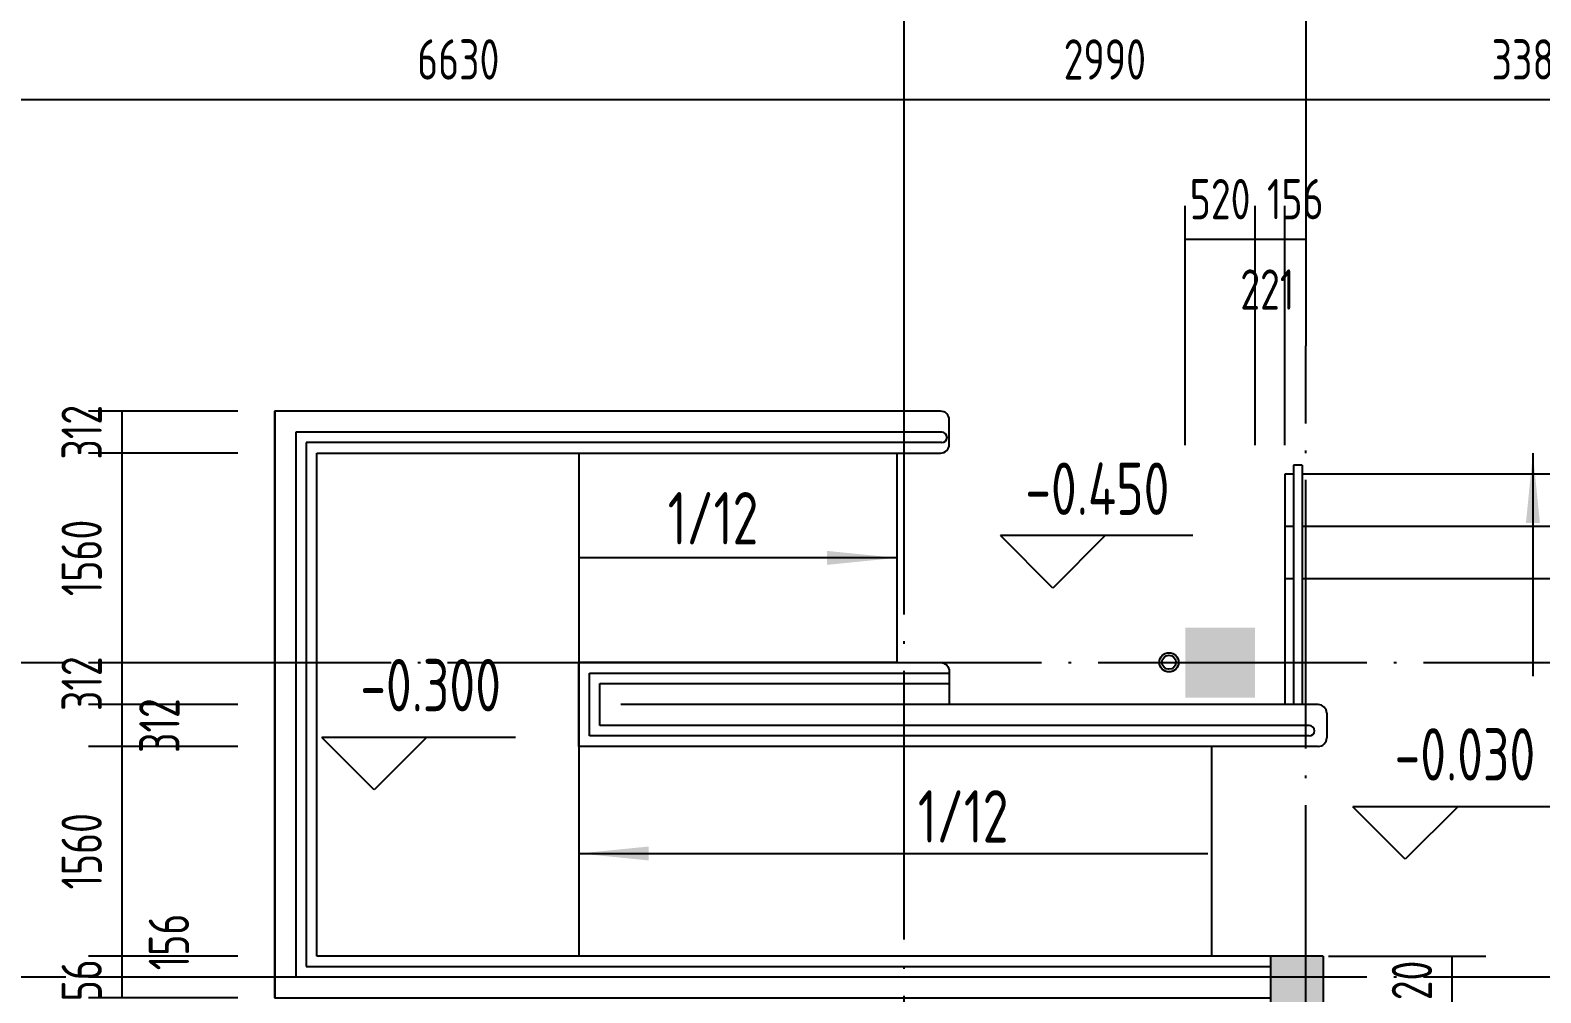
# Model space of a CAD drawing. Extents: x -726032 to 135930, y -151624 to 587044.
# Drawn here: x -689014 to -677775, y 572134 to 579301 of the extents above; entities that cross this region are included whole.
import ezdxf
from ezdxf.enums import TextEntityAlignment as Align

# ---------------------------------------------------------------- set-up
doc = ezdxf.new("R2010")
doc.units = 0
doc.header["$LTSCALE"] = 1000
doc.header["$MEASUREMENT"] = 0
doc.linetypes.add('DOTE', pattern=[2.42, 2, -0.2, 0.02, -0.2])
doc.layers.get('0').update_dxf_attribs({"linetype": 'CONTINUOUS'})
doc.layers.get('DEFPOINTS').update_dxf_attribs({"color": 1, "linetype": 'CONTINUOUS'})
for name, color, linetype in [('AXIS', 245, 'CONTINUOUS'), ('COLUMN', 170, 'CONTINUOUS'), ('DOTE', 8, 'DOTE'), ('PUB_DIM', 245, 'CONTINUOUS'), ('STAIR', 42, 'CONTINUOUS'), ('WALL', 255, 'CONTINUOUS'), ('雨水管', 20, 'CONTINUOUS')]:
    doc.layers.add(name, color=color, linetype=linetype)
doc.styles.add('DIM_FONT', font='isocp.shx', dxfattribs={"width": 0.8})
doc.dimstyles.new('AXIS', dxfattribs={"dimtxt": 300, "dimasz": 1, "dimexe": 250, "dimexo": 300, "dimgap": 150, "dimtad": 1, "dimdec": 0, "dimzin": 0, "dimdsep": 46, "dimtxsty": 'DIM_FONT', "dimcen": 0.09, "dimse1": 1, "dimse2": 1, "dimclrt": 142, "dimadec": 0, "dimazin": 0, "dimtfac": 1, "dimtdec": 0, "dimtix": 1, "dimtmove": 2, "dimatfit": 3, "dimfxl": 1, "dimtolj": 1, "dimtzin": 0, "dimarcsym": 0})
doc.dimstyles.new('DIMA', dxfattribs={"dimtxt": 300, "dimasz": 1, "dimexe": 250, "dimexo": 300, "dimgap": 150, "dimtad": 1, "dimdec": 0, "dimzin": 0, "dimdsep": 46, "dimtxsty": 'DIM_FONT', "dimcen": 0.09, "dimse1": 1, "dimclrt": 142, "dimadec": 0, "dimazin": 0, "dimtfac": 1, "dimtdec": 0, "dimtix": 1, "dimtmove": 2, "dimatfit": 3, "dimfxl": 1, "dimtolj": 1, "dimtzin": 0, "dimarcsym": 0})
doc.dimstyles.new('DIMN', dxfattribs={"dimtxt": 300, "dimasz": 1, "dimexe": 250, "dimexo": 300, "dimgap": 150, "dimtad": 1, "dimdec": 0, "dimzin": 0, "dimdsep": 46, "dimtxsty": 'DIM_FONT', "dimcen": 0.09, "dimclrt": 142, "dimadec": 0, "dimazin": 0, "dimtfac": 1, "dimtdec": 0, "dimtix": 1, "dimtmove": 2, "dimatfit": 3, "dimfxl": 1, "dimtolj": 1, "dimtzin": 0, "dimarcsym": 0})

# ---------------------------------------------------------------- blocks, each defined once
blk = doc.blocks.new('*D1462')
at = {"layer": 'AXIS', "color": 0, "lineweight": -2, "transparency": 16777216}
for p, q in [((-711920, 577252), (-711920, 580073)), ((-643241, 577252), (-643241, 580073)), ((-643242, 579823), (-711919, 579823))]:
    blk.add_line(p, q, dxfattribs=at)
at = {"layer": 'AXIS', "color": 0, "transparency": 16777216}
for points in [[(-711919, 579824), (-711919, 579823), (-711920, 579823)], [(-643242, 579824), (-643242, 579823), (-643241, 579823)]]:
    blk.add_solid(points, dxfattribs=at)
at = {"layer": 'DEFPOINTS', "color": 0, "transparency": 16777216}
for p in [(-711920, 579823), (-711920, 576952), (-643241, 576952)]:
    blk.add_point(p, dxfattribs=at)
at = {"layer": 'AXIS', "color": 142, "transparency": 16777216, "insert": (-677580, 580123), "char_height": 300, "attachment_point": 5, "style": 'DIM_FONT'}
blk.add_mtext('\\A1;68679', dxfattribs=at)
blk = doc.blocks.new('*D3471')
at = {"layer": 'AXIS', "color": 0, "lineweight": -2, "transparency": 16777216}
blk.add_line((-676145, 578783), (-679523, 578783), dxfattribs=at)
at = {"layer": 'AXIS', "color": 0, "transparency": 16777216}
for points in [[(-679523, 578784), (-679523, 578783), (-679524, 578783)], [(-676145, 578784), (-676145, 578783), (-676144, 578783)]]:
    blk.add_solid(points, dxfattribs=at)
at = {"layer": 'DEFPOINTS', "color": 0, "transparency": 16777216}
for p in [(-679524, 578783), (-679524, 576952), (-676144, 576952)]:
    blk.add_point(p, dxfattribs=at)
at = {"layer": 'AXIS', "color": 142, "transparency": 16777216, "insert": (-677834, 579083), "char_height": 300, "attachment_point": 5, "style": 'DIM_FONT'}
blk.add_mtext('\\A1;3380', dxfattribs=at)
blk = doc.blocks.new('*D1491')
at = {"layer": 'DEFPOINTS', "color": 0, "transparency": 16777216}
for p in [(-687168, 576464), (-688331, 576152), (-687168, 576152)]:
    blk.add_point(p, dxfattribs=at)
at = {"layer": 'PUB_DIM', "color": 0, "lineweight": -2, "transparency": 16777216}
for p, q in [((-687468, 576464), (-688581, 576464)), ((-688331, 576465), (-688331, 576466)), ((-688331, 576464), (-688331, 576152)), ((-687468, 576152), (-688581, 576152)), ((-688331, 576151), (-688331, 576150))]:
    blk.add_line(p, q, dxfattribs=at)
at = {"layer": 'PUB_DIM', "color": 0, "transparency": 16777216}
for points in [[(-688331, 576465), (-688331, 576465), (-688331, 576464)], [(-688331, 576151), (-688331, 576151), (-688331, 576152)]]:
    blk.add_solid(points, dxfattribs=at)
at = {"layer": 'PUB_DIM', "color": 142, "transparency": 16777216, "insert": (-688631, 576308), "char_height": 300, "attachment_point": 5, "rotation": 90, "style": 'DIM_FONT'}
blk.add_mtext('\\A1;312', dxfattribs=at)
blk = doc.blocks.new('*D1494')
at = {"layer": 'DEFPOINTS', "color": 0, "transparency": 16777216}
for p in [(-687168, 572252), (-688331, 572096), (-687168, 572096)]:
    blk.add_point(p, dxfattribs=at)
at = {"layer": 'PUB_DIM', "color": 0, "lineweight": -2, "transparency": 16777216}
for p, q in [((-687468, 572252), (-688581, 572252)), ((-688331, 572253), (-688331, 572254)), ((-688331, 572252), (-688331, 572096)), ((-687468, 572096), (-688581, 572096)), ((-688331, 572095), (-688331, 572094))]:
    blk.add_line(p, q, dxfattribs=at)
at = {"layer": 'PUB_DIM', "color": 0, "transparency": 16777216}
for points in [[(-688331, 572253), (-688331, 572253), (-688331, 572252)], [(-688331, 572095), (-688331, 572095), (-688331, 572096)]]:
    blk.add_solid(points, dxfattribs=at)
at = {"layer": 'PUB_DIM', "color": 142, "transparency": 16777216, "insert": (-688631, 572174), "char_height": 300, "attachment_point": 5, "rotation": 90, "style": 'DIM_FONT'}
blk.add_mtext('\\A1;156', dxfattribs=at)
blk = doc.blocks.new('*D1495')
at = {"layer": 'DEFPOINTS', "color": 0, "transparency": 16777216}
for p in [(-687168, 573968), (-688331, 572408), (-687168, 572408)]:
    blk.add_point(p, dxfattribs=at)
at = {"layer": 'PUB_DIM', "color": 0, "lineweight": -2, "transparency": 16777216}
for p, q in [((-687468, 573968), (-688581, 573968)), ((-688331, 573967), (-688331, 572409)), ((-687468, 572408), (-688581, 572408))]:
    blk.add_line(p, q, dxfattribs=at)
at = {"layer": 'PUB_DIM', "color": 0, "transparency": 16777216}
for points in [[(-688331, 573967), (-688331, 573967), (-688331, 573968)], [(-688331, 572409), (-688331, 572409), (-688331, 572408)]]:
    blk.add_solid(points, dxfattribs=at)
at = {"layer": 'PUB_DIM', "color": 142, "transparency": 16777216, "insert": (-688631, 573188), "char_height": 300, "attachment_point": 5, "rotation": 90, "style": 'DIM_FONT'}
blk.add_mtext('\\A1;1560', dxfattribs=at)
blk = doc.blocks.new('*D1496')
at = {"layer": 'DEFPOINTS', "color": 0, "transparency": 16777216}
for p in [(-687168, 574592), (-688331, 574280), (-687168, 574280)]:
    blk.add_point(p, dxfattribs=at)
at = {"layer": 'PUB_DIM', "color": 0, "lineweight": -2, "transparency": 16777216}
for p, q in [((-687468, 574592), (-688581, 574592)), ((-688331, 574593), (-688331, 574594)), ((-688331, 574592), (-688331, 574280)), ((-687468, 574280), (-688581, 574280)), ((-688331, 574279), (-688331, 574278))]:
    blk.add_line(p, q, dxfattribs=at)
at = {"layer": 'PUB_DIM', "color": 0, "transparency": 16777216}
for points in [[(-688331, 574593), (-688331, 574593), (-688331, 574592)], [(-688331, 574279), (-688331, 574279), (-688331, 574280)]]:
    blk.add_solid(points, dxfattribs=at)
at = {"layer": 'PUB_DIM', "color": 142, "transparency": 16777216, "insert": (-688631, 574436), "char_height": 300, "attachment_point": 5, "rotation": 90, "style": 'DIM_FONT'}
blk.add_mtext('\\A1;312', dxfattribs=at)
blk = doc.blocks.new('*D1497')
at = {"layer": 'DEFPOINTS', "color": 0, "transparency": 16777216}
for p in [(-687168, 576152), (-688331, 574592), (-687168, 574592)]:
    blk.add_point(p, dxfattribs=at)
at = {"layer": 'PUB_DIM', "color": 0, "lineweight": -2, "transparency": 16777216}
for p, q in [((-687468, 576152), (-688581, 576152)), ((-688331, 576151), (-688331, 574593)), ((-687468, 574592), (-688581, 574592))]:
    blk.add_line(p, q, dxfattribs=at)
at = {"layer": 'PUB_DIM', "color": 0, "transparency": 16777216}
for points in [[(-688331, 576151), (-688331, 576151), (-688331, 576152)], [(-688331, 574593), (-688331, 574593), (-688331, 574592)]]:
    blk.add_solid(points, dxfattribs=at)
at = {"layer": 'PUB_DIM', "color": 142, "transparency": 16777216, "insert": (-688631, 575372), "char_height": 300, "attachment_point": 5, "rotation": 90, "style": 'DIM_FONT'}
blk.add_mtext('\\A1;1560', dxfattribs=at)
blk = doc.blocks.new('*D3473')
at = {"layer": 'AXIS', "color": 0, "lineweight": -2, "transparency": 16777216}
blk.add_line((-682515, 578783), (-689143, 578783), dxfattribs=at)
at = {"layer": 'AXIS', "color": 0, "transparency": 16777216}
for points in [[(-689143, 578784), (-689143, 578783), (-689144, 578783)], [(-682515, 578784), (-682515, 578783), (-682514, 578783)]]:
    blk.add_solid(points, dxfattribs=at)
at = {"layer": 'DEFPOINTS', "color": 0, "transparency": 16777216}
for p in [(-689144, 578783), (-689144, 576952), (-682514, 576952)]:
    blk.add_point(p, dxfattribs=at)
at = {"layer": 'AXIS', "color": 142, "transparency": 16777216, "insert": (-685829, 579083), "char_height": 300, "attachment_point": 5, "style": 'DIM_FONT'}
blk.add_mtext('\\A1;6630', dxfattribs=at)
blk = doc.blocks.new('_ARROW')
blk.add_solid([(0, 0), (-1, 0.1), (-1, -0.1)])
blk = doc.blocks.new('*D3476')
at = {"layer": 'AXIS', "color": 0, "lineweight": -2, "transparency": 16777216}
blk.add_line((-679525, 578783), (-682513, 578783), dxfattribs=at)
at = {"layer": 'AXIS', "color": 0, "transparency": 16777216}
for points in [[(-682513, 578784), (-682513, 578783), (-682514, 578783)], [(-679525, 578784), (-679525, 578783), (-679524, 578783)]]:
    blk.add_solid(points, dxfattribs=at)
at = {"layer": 'DEFPOINTS', "color": 0, "transparency": 16777216}
for p in [(-682514, 578783), (-682514, 576952), (-679524, 576952)]:
    blk.add_point(p, dxfattribs=at)
at = {"layer": 'AXIS', "color": 142, "transparency": 16777216, "insert": (-681019, 579083), "char_height": 300, "attachment_point": 5, "style": 'DIM_FONT'}
blk.add_mtext('\\A1;2990', dxfattribs=at)
blk = doc.blocks.new('*D1517')
at = {"layer": 'DEFPOINTS', "color": 0, "transparency": 16777216}
for p in [(-679901, 577743), (-679901, 575912), (-679680, 575912)]:
    blk.add_point(p, dxfattribs=at)
at = {"layer": 'PUB_DIM', "color": 0, "lineweight": -2, "transparency": 16777216}
for p, q in [((-679901, 576212), (-679901, 577993)), ((-679680, 576212), (-679680, 577993)), ((-679902, 577743), (-679903, 577743)), ((-679680, 577743), (-679901, 577743)), ((-679679, 577743), (-679678, 577743))]:
    blk.add_line(p, q, dxfattribs=at)
at = {"layer": 'PUB_DIM', "color": 0, "transparency": 16777216}
for points in [[(-679902, 577744), (-679902, 577743), (-679901, 577743)], [(-679679, 577744), (-679679, 577743), (-679680, 577743)]]:
    blk.add_solid(points, dxfattribs=at)
at = {"layer": 'PUB_DIM', "color": 142, "transparency": 16777216, "insert": (-679810, 577370), "char_height": 300, "attachment_point": 5, "style": 'DIM_FONT'}
blk.add_mtext('\\A1;221', dxfattribs=at)
blk = doc.blocks.new('*D1518')
at = {"layer": 'DEFPOINTS', "color": 0, "transparency": 16777216}
for p in [(-680421, 577743), (-680421, 575912), (-679901, 575912)]:
    blk.add_point(p, dxfattribs=at)
at = {"layer": 'PUB_DIM', "color": 0, "lineweight": -2, "transparency": 16777216}
for p, q in [((-680421, 576212), (-680421, 577993)), ((-679901, 576212), (-679901, 577993)), ((-680422, 577743), (-680423, 577743)), ((-679901, 577743), (-680421, 577743)), ((-679900, 577743), (-679899, 577743))]:
    blk.add_line(p, q, dxfattribs=at)
at = {"layer": 'PUB_DIM', "color": 0, "transparency": 16777216}
for points in [[(-680422, 577744), (-680422, 577743), (-680421, 577743)], [(-679900, 577744), (-679900, 577743), (-679901, 577743)]]:
    blk.add_solid(points, dxfattribs=at)
at = {"layer": 'PUB_DIM', "color": 142, "transparency": 16777216, "insert": (-680161, 578043), "char_height": 300, "attachment_point": 5, "style": 'DIM_FONT'}
blk.add_mtext('\\A1;520', dxfattribs=at)
blk = doc.blocks.new('*D2729')
at = {"layer": 'DEFPOINTS', "color": 0, "transparency": 16777216}
for p in [(-679680, 577743), (-679680, 575912), (-679524, 575912)]:
    blk.add_point(p, dxfattribs=at)
at = {"layer": 'PUB_DIM', "color": 0, "lineweight": -2, "transparency": 16777216}
for p, q in [((-679680, 576212), (-679680, 577993)), ((-679681, 577743), (-679682, 577743)), ((-679524, 577743), (-679680, 577743)), ((-679523, 577743), (-679522, 577743))]:
    blk.add_line(p, q, dxfattribs=at)
at = {"layer": 'PUB_DIM', "color": 0, "transparency": 16777216}
for points in [[(-679681, 577744), (-679681, 577743), (-679680, 577743)], [(-679523, 577744), (-679523, 577743), (-679524, 577743)]]:
    blk.add_solid(points, dxfattribs=at)
at = {"layer": 'PUB_DIM', "color": 142, "transparency": 16777216, "insert": (-679602, 578043), "char_height": 300, "attachment_point": 5, "style": 'DIM_FONT'}
blk.add_mtext('\\A1;156', dxfattribs=at)
blk = doc.blocks.new('*D1528')
at = {"layer": 'DEFPOINTS', "color": 0, "transparency": 16777216}
for p in [(-679654, 572408), (-678434, 572408), (-679654, 571888)]:
    blk.add_point(p, dxfattribs=at)
at = {"layer": 'PUB_DIM', "color": 0, "lineweight": -2, "transparency": 16777216}
for p, q in [((-679354, 572408), (-678184, 572408)), ((-678434, 572409), (-678434, 572410)), ((-678434, 571888), (-678434, 572408)), ((-679354, 571888), (-678184, 571888)), ((-678434, 571887), (-678434, 571886))]:
    blk.add_line(p, q, dxfattribs=at)
at = {"layer": 'PUB_DIM', "color": 0, "transparency": 16777216}
for points in [[(-678434, 572409), (-678434, 572409), (-678434, 572408)], [(-678434, 571887), (-678434, 571887), (-678434, 571888)]]:
    blk.add_solid(points, dxfattribs=at)
at = {"layer": 'PUB_DIM', "color": 142, "transparency": 16777216, "insert": (-678734, 572148), "char_height": 300, "attachment_point": 5, "rotation": 90, "style": 'DIM_FONT'}
blk.add_mtext('\\A1;520', dxfattribs=at)
blk = doc.blocks.new('*D1531')
at = {"layer": 'DEFPOINTS', "color": 0, "transparency": 16777216}
for p in [(-687168, 574280), (-688331, 573968), (-687168, 573968)]:
    blk.add_point(p, dxfattribs=at)
at = {"layer": 'PUB_DIM', "color": 0, "lineweight": -2, "transparency": 16777216}
for p, q in [((-687468, 574280), (-688581, 574280)), ((-688331, 574279), (-688331, 573969)), ((-687468, 573968), (-688581, 573968))]:
    blk.add_line(p, q, dxfattribs=at)
at = {"layer": 'PUB_DIM', "color": 0, "transparency": 16777216}
for points in [[(-688331, 574279), (-688331, 574279), (-688331, 574280)], [(-688331, 573969), (-688331, 573969), (-688331, 573968)]]:
    blk.add_solid(points, dxfattribs=at)
at = {"layer": 'PUB_DIM', "color": 142, "transparency": 16777216, "insert": (-688053, 574124), "char_height": 300, "attachment_point": 5, "rotation": 90, "style": 'DIM_FONT'}
blk.add_mtext('\\A1;312', dxfattribs=at)
blk = doc.blocks.new('*D1532')
at = {"layer": 'DEFPOINTS', "color": 0, "transparency": 16777216}
for p in [(-687168, 572408), (-688331, 572252), (-687168, 572252)]:
    blk.add_point(p, dxfattribs=at)
at = {"layer": 'PUB_DIM', "color": 0, "lineweight": -2, "transparency": 16777216}
for p, q in [((-687468, 572408), (-688581, 572408)), ((-688331, 572409), (-688331, 572410)), ((-688331, 572408), (-688331, 572252)), ((-687468, 572252), (-688581, 572252)), ((-688331, 572251), (-688331, 572250))]:
    blk.add_line(p, q, dxfattribs=at)
at = {"layer": 'PUB_DIM', "color": 0, "transparency": 16777216}
for points in [[(-688331, 572409), (-688331, 572409), (-688331, 572408)], [(-688331, 572251), (-688331, 572251), (-688331, 572252)]]:
    blk.add_solid(points, dxfattribs=at)
at = {"layer": 'PUB_DIM', "color": 142, "transparency": 16777216, "insert": (-687982, 572513), "char_height": 300, "attachment_point": 5, "rotation": 90, "style": 'DIM_FONT'}
blk.add_mtext('\\A1;156', dxfattribs=at)

msp = doc.modelspace()

# ---------------------------------------------------------------- linework, layer by layer
at = {"layer": 'AXIS'}
for p, q in [((-682513.9, 581123.4), (-682513.9, 576952)), ((-679523.9, 581123.4), (-679523.9, 576952))]:
    msp.add_line(p, q, dxfattribs=at)
at = {"layer": 'COLUMN'}
for points in [[(-680421.2, 574852.4), (-680421.2, 574332.4), (-679901.2, 574852.4), (-679901.2, 574332.4)], [(-679783.9, 572408.4), (-679783.9, 571888.4), (-679393.9, 572408.4), (-679653.9, 571888.4)], [(-679653.9, 571888.4), (-679653.9, 569977.4), (-679393.9, 572408.4), (-679393.9, 569977.4)]]:
    msp.add_solid(points, dxfattribs=at)
at = {"layer": 'DOTE'}
for p, q in [((-682513.9, 576952), (-682513.9, 546480.4)), ((-679523.9, 561852.4), (-679523.9, 576952)), ((-712529.2, 574592.4), (-642897.4, 574592.4)), ((-712529.2, 572252.4), (-642897.4, 572252.4))]:
    msp.add_line(p, q, dxfattribs=at)
at = {"layer": 'PUB_DIM'}
for p, q in [((-681405.3, 575147.9), (-681795.3, 575537.9)), ((-680363.5, 575537.9), (-681795.3, 575537.9)), ((-681015.3, 575537.9), (-681405.3, 575147.9)), ((-686455.2, 573645.4), (-686845.2, 574035.4)), ((-685404, 574035.4), (-686845.2, 574035.4)), ((-686065.2, 574035.4), (-686455.2, 573645.4)), ((-678783.7, 573130.2), (-679173.7, 573520.2)), ((-677661, 573520.2), (-679173.7, 573520.2)), ((-678393.7, 573520.2), (-678783.7, 573130.2))]:
    msp.add_line(p, q, dxfattribs=at)
for points in [[(-677834.1, 576151.4), (-677834.1, 574492.7)], [(-682565.9, 575372.4), (-684931.9, 575372.4)], [(-684931.9, 573171.8), (-680251.9, 573171.8)]]:
    msp.add_lwpolyline(points, dxfattribs=at)
at = {"layer": 'STAIR'}
for p, q in [((-687193.9, 572096.4), (-687193.9, 576464.4)), ((-687037.9, 576308.4), (-687037.9, 572252.4)), ((-682232.1, 576308.4), (-687037.9, 576308.4)), ((-686959.9, 576230.4), (-686959.9, 572330.4)), ((-682232.1, 576230.4), (-686959.9, 576230.4)), ((-686881.9, 572408.4), (-686881.9, 576152.4)), ((-684931.9, 576152.4), (-684931.9, 572408.4)), ((-682565.9, 576152.4), (-682565.9, 574592.4)), ((-679680.2, 575996.4), (-679680.2, 574280.4)), ((-679615.2, 575996.4), (-679680.2, 575996.4)), ((-679550.2, 576061.4), (-679615.2, 576061.4)), ((-679615.2, 576061.4), (-679615.2, 574280.4)), ((-679550.2, 576061.4), (-679550.2, 574280.4)), ((-676117.9, 575996.4), (-679550.2, 575996.4)), ((-679615.2, 575606.4), (-679680.2, 575606.4)), ((-676117.9, 575606.4), (-679550.2, 575606.4)), ((-679615.2, 575216.4), (-679680.2, 575216.4)), ((-676117.9, 575216.4), (-679550.2, 575216.4)), ((-682565.9, 574592.4), (-684931.9, 574592.4)), ((-684853.9, 574046.4), (-684853.9, 574514.4)), ((-684853.9, 574514.4), (-682175.9, 574514.4)), ((-684775.9, 574124.4), (-684775.9, 574436.4)), ((-684775.9, 574436.4), (-682175.9, 574436.4)), ((-679432.7, 574280.4), (-684619.9, 574280.4)), ((-679367.7, 574215.4), (-679367.7, 574033.4)), ((-679497.9, 574124.4), (-684775.9, 574124.4)), ((-679432.7, 573968.4), (-684931.9, 573968.4)), ((-679497.9, 574046.4), (-684853.9, 574046.4)), ((-680225.9, 573968.4), (-680225.9, 572408.4)), ((-679783.9, 572408.4), (-686881.9, 572408.4)), ((-686959.9, 572330.4), (-679783.9, 572330.4)), ((-687037.9, 572252.4), (-679783.9, 572252.4))]:
    msp.add_line(p, q, dxfattribs=at)
for points in [[(-686881.9, 576152.4), (-682240.9, 576152.4, 0.4142136), (-682175.9, 576217.4), (-682175.9, 576399.4, 0.4142136), (-682240.9, 576464.4), (-687193.9, 576464.4), (-687193.9, 572096.4), (-679783.9, 572096.4)], [(-679679.9, 573968.4), (-684931.9, 573968.4), (-684931.9, 574592.4), (-682240.9, 574592.4, -0.4142136), (-682175.9, 574527.4), (-682175.9, 574280.4)]]:
    msp.add_lwpolyline(points, format="xyb", dxfattribs=at)
for centre, radius, start, end in [((-682232.1, 576269.4), 39, 270, 90), ((-679432.7, 574215.4), 65, 0.00629, 90), ((-679497.9, 574085.4), 39, 270, 90), ((-679432.7, 574033.4), 65, 270, 0.00629)]:
    msp.add_arc(centre, radius, start, end, dxfattribs=at)
at = {"layer": 'WALL'}
for p, q in [((-679393.9, 572408.4), (-679783.9, 572408.4)), ((-679783.9, 571888.4), (-679783.9, 572408.4)), ((-679393.9, 572408.4), (-679393.9, 565752.4))]:
    msp.add_line(p, q, dxfattribs=at)
at = {"layer": '雨水管'}
for radius in [71.5, 52]:
    msp.add_circle((-680541.6, 574594.9), radius, dxfattribs=at)

# ---------------------------------------------------------------- block references
at = {"layer": 'PUB_DIM', "xscale": 520, "yscale": 520, "zscale": 520}
for p, rotation in [((-677834.1, 576151.4), 90), ((-684931.9, 573171.8), 180)]:
    msp.add_blockref('_ARROW', p, dxfattribs=dict(at, rotation=rotation))
msp.add_blockref('_ARROW', (-682565.9, 575372.4), dxfattribs=at)

# ---------------------------------------------------------------- texts
at = {"layer": 'PUB_DIM', "style": 'DIM_FONT', "width": 0.8}
for s, p in [('-0.450', (-681074.4, 575888)), ('1/12', (-683933.9, 575667.4)), ('-0.300', (-686034.7, 574425.4)), ('-0.030', (-678339.9, 573910.2)), ('1/12', (-682073.1, 573448.1))]:
    msp.add_text(s, height=390, dxfattribs=at).set_placement(p, align=Align.MIDDLE)

# ---------------------------------------------------------------- dimensions: what is measured, and where the dimension line sits
at = {"layer": 'AXIS'}
dim = msp.add_aligned_dim(p1=(-643240.9, 576952), p2=(-711919.9, 576952), distance=-2871.4, dimstyle='DIMN', dxfattribs=at)
dim.commit()
dim.dimension.update_dxf_attribs({"geometry": '*D1462', "text_midpoint": (-677580.4, 580123.4)})
for base, p1, p2, picture, middle in [((-689143.9, 578783.4), (-682513.9, 576952), (-689143.9, 576952), '*D3473', (-685828.9, 579083.4)), ((-682513.9, 578783.4), (-679523.9, 576952), (-682513.9, 576952), '*D3476', (-681018.9, 579083.4)), ((-679523.9, 578783.4), (-676143.9, 576952), (-679523.9, 576952), '*D3471', (-677833.9, 579083.4))]:
    dim = msp.add_linear_dim(base=base, p1=p1, p2=p2, dimstyle='AXIS', dxfattribs=at)
    dim.commit()
    dim.dimension.update_dxf_attribs({"geometry": picture, "text_midpoint": middle})
at = {"layer": 'PUB_DIM'}
for base, p1, p2, dimstyle, picture, middle in [((-680421.2, 577743.4), (-679901.2, 575912), (-680421.2, 575912), 'DIMN', '*D1518', (-680161.2, 578043.4)), ((-679680.2, 577743.4), (-679523.9, 575912), (-679680.2, 575912), 'DIMA', '*D2729', (-679602.1, 578043.4))]:
    dim = msp.add_linear_dim(base=base, p1=p1, p2=p2, dimstyle=dimstyle, dxfattribs=at)
    dim.commit()
    dim.dimension.update_dxf_attribs({"geometry": picture, "text_midpoint": middle})
dim = msp.add_linear_dim(base=(-679901.2, 577743.4), p1=(-679680.2, 575912), p2=(-679901.2, 575912), dimstyle='DIMN', dxfattribs=at)
dim.commit()
dim.dimension.update_dxf_attribs({"geometry": '*D1517', "text_midpoint": (-679810.2, 577370.2), "dimtype": 160})
for base, p1, p2, picture, middle in [((-688331, 576152.4), (-687167.9, 576464.4), (-687167.9, 576152.4), '*D1491', (-688631, 576308.4)), ((-688331, 574592.4), (-687167.9, 576152.4), (-687167.9, 574592.4), '*D1497', (-688631, 575372.4)), ((-688331, 574280.4), (-687167.9, 574592.4), (-687167.9, 574280.4), '*D1496', (-688631, 574436.4)), ((-688331, 572408.4), (-687167.9, 573968.4), (-687167.9, 572408.4), '*D1495', (-688631, 573188.4)), ((-688331, 572096.4), (-687167.9, 572252.4), (-687167.9, 572096.4), '*D1494', (-688631, 572174.4)), ((-678433.7, 572408.4), (-679653.9, 571888.4), (-679653.9, 572408.4), '*D1528', (-678733.8, 572148.4))]:
    dim = msp.add_linear_dim(base=base, p1=p1, p2=p2, angle=90, dimstyle='DIMN', dxfattribs=at)
    dim.commit()
    dim.dimension.update_dxf_attribs({"geometry": picture, "text_midpoint": middle})
for base, p1, p2, picture, middle in [((-688331, 573968.4), (-687167.9, 574280.4), (-687167.9, 573968.4), '*D1531', (-688052.6, 574124.4)), ((-688331, 572252.4), (-687167.9, 572408.4), (-687167.9, 572252.4), '*D1532', (-687982.1, 572513.3))]:
    dim = msp.add_linear_dim(base=base, p1=p1, p2=p2, angle=90, dimstyle='DIMN', dxfattribs=at)
    dim.commit()
    dim.dimension.update_dxf_attribs({"geometry": picture, "text_midpoint": middle, "dimtype": 160})

doc.saveas('drawing.dxf')
